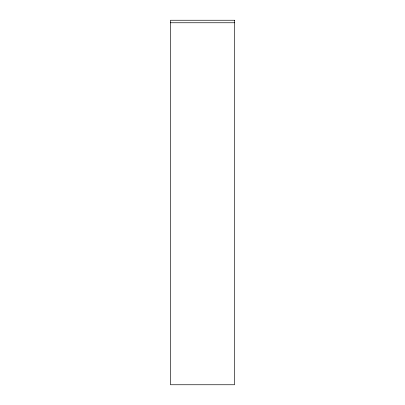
<?xml version="1.0" encoding="UTF-8"?>
<svg xmlns="http://www.w3.org/2000/svg" width="405" height="405" viewBox="0 0 405 405"><rect width="100%" height="100%" fill="white"/><g stroke="black" fill="none" stroke-linecap="round" stroke-linejoin="round"><path stroke-width="0.61" d="M170.48 22.756L234.52 22.756M234.52 20.25L170.48 20.25L170.48 384.75L234.52 384.75L234.52 20.25"/></g></svg>
